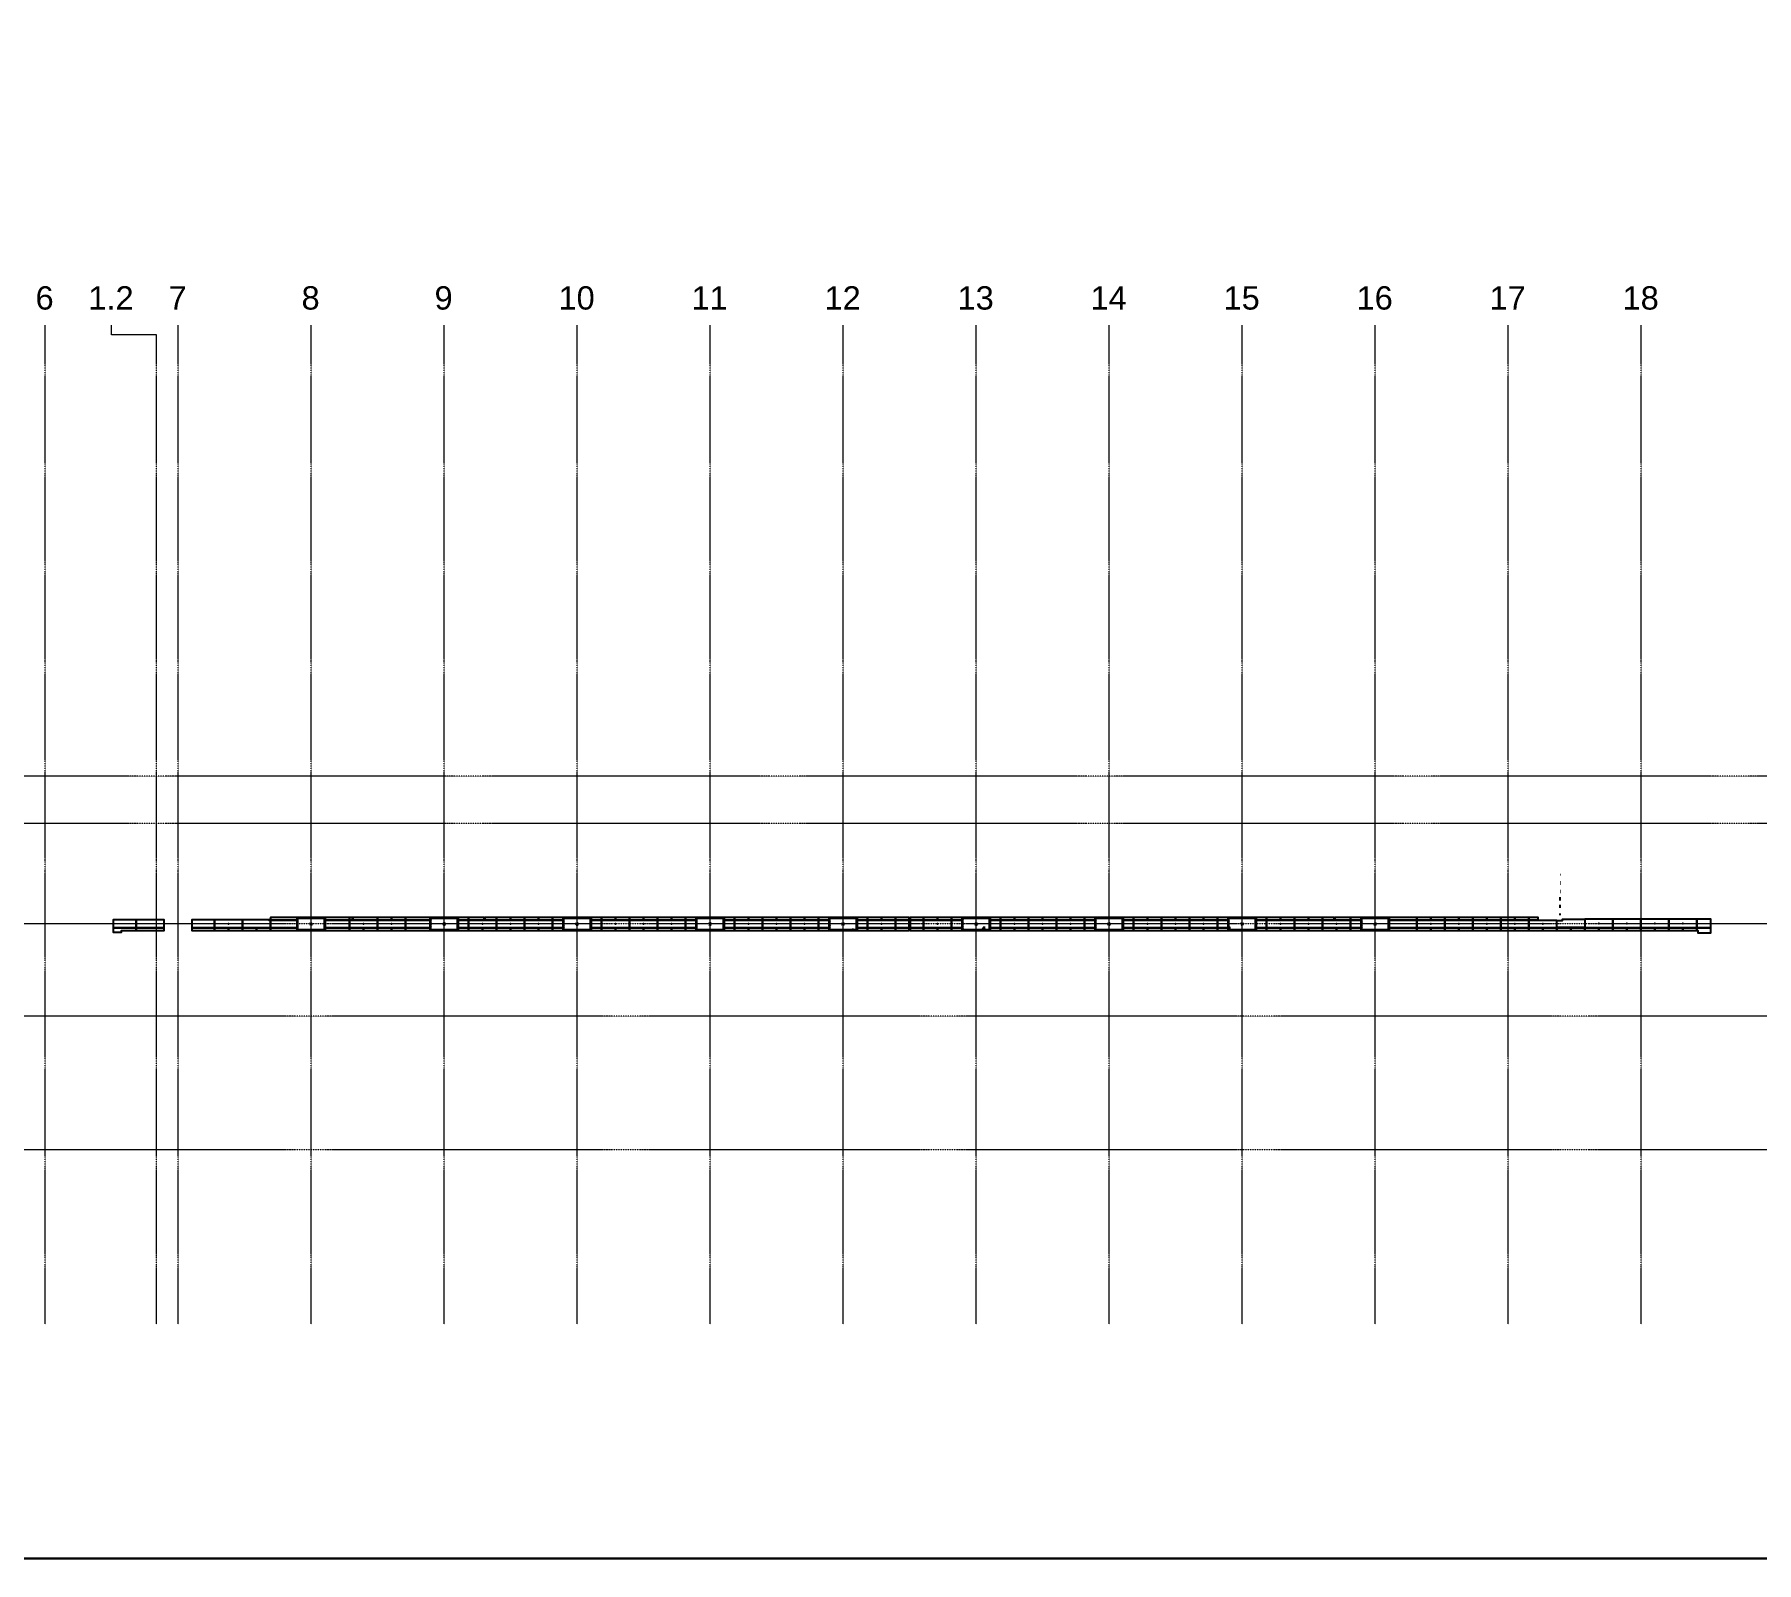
# Model space of a CAD drawing. Header units: millimetres. Extents: x -70132 to 394080, y -1879526 to 121974.
# Drawn here: x 52494 to 200096, y -1308031 to -1177026 of the extents above; entities that cross this region are included whole.
import ezdxf

# ---------------------------------------------------------------- set-up
doc = ezdxf.new("R2010")
doc.units = ezdxf.units.MM
doc.linetypes.add('DPA_Grid _ Level 100', pattern=[10, 5.5, -1.6, 1.3, -1.6])
for name, color, linetype in [('000 - CONCRETE_COL_HATCH_', 251, 'Continuous'), ('000 - CONCRETE_WALL_HATCH_', 251, 'Continuous'), ('000 - CONCRETE_WALL_MAIN_COLOR_1', 5, 'Continuous'), ('000 - CONCRETE_WALL_MAIN_COLOR_2', 1, 'Continuous'), ('009 - AHP_06_PANEL_MAIN_COLOR_1', 3, 'Continuous'), ('009 - AHP_06_PANEL_SYMBOL_', 251, 'Continuous')]:
    doc.layers.add(name, color=color, linetype=linetype)
for name, color, linetype, lineweight in [('A-CLNG-PATT', 2, 'Continuous', 9), ('A-GENM', 1, 'Continuous', 9), ('S-GRID', 251, 'Continuous', 9), ('S-GRID-IDEN', 3, 'Continuous', 50)]:
    doc.layers.add(name, color=color, linetype=linetype, lineweight=lineweight)
doc.styles.add('Arial', font='arial.ttf', dxfattribs={"height": 1500})
pattern_1 = [(37.5, (0, 0), (-0.314967, 9.63412), [0, -7.6, 0, -8.5, 0, -8.125]), (7.5, (0, 0), (8.84888, 14.11073), [0, -4.1, 0, -6.85, 0, -2.625]), (327.5, (-6.15, 0), (15.57071, 0.028295), [0, -2.5, 0, -9, 0, -11.75]), (317.5, (-6.15, 0), (15.03063, 4.38838), [0, -1.25, 0, -5.9, 0, -6.75])]

# ---------------------------------------------------------------- blocks, each defined once
blk = doc.blocks.new('W-1-PP19-AR-4180-01-A_20260105-094419_EX_DIM')
at = {"layer": 'S-GRID', "linetype": 'DPA_Grid _ Level 100'}
for p, q in [((-11400, -34321), (-11400, 51340)), ((-1845, -34321), (-1845, 50494)), ((0, -34321), (0, 51340)), ((11400, -34321), (11400, 51340)), ((22800, -34321), (22800, 51340)), ((34200, -34321), (34200, 51340)), ((45600, -34321), (45600, 51340)), ((57000, -34321), (57000, 51340)), ((68400, -34321), (68400, 51340)), ((79800, -34321), (79800, 51340)), ((91200, -34321), (91200, 51340)), ((102600, -34321), (102600, 51340)), ((114000, -34321), (114000, 51340)), ((125400, -34321), (125400, 51340)), ((245761, 12673), (-107402, 12673)), ((245761, 8615), (-110577, 8615)), ((244296, 0), (-110577, 0)), ((244296, -7900), (-110577, -7900)), ((244296, -19375), (-110577, -19375))]:
    blk.add_line(p, q, dxfattribs=at)
at = {"layer": 'S-GRID'}
for p, q in [((-5701, 50494), (-5701, 51340)), ((-1845, 50494), (-5701, 50494))]:
    blk.add_line(p, q, dxfattribs=at)
at = {"layer": 'S-GRID-IDEN', "lineweight": 9, "char_height": 2000, "attachment_point": 1, "style": 'Arial'}
for s, insert, width in [('6', (-12216, 54670), 1883.97), ('1.2', (-7690, 54670), 4729.96), ('7', (-816, 54670), 1883.97), ('8', (10584, 54670), 1883.97), ('9', (21984, 54670), 1883.97), ('10', (32606, 54670), 3767.93), ('11', (44006, 54670), 3767.93), ('12', (55406, 54670), 3767.93), ('13', (66806, 54670), 3767.93), ('14', (78206, 54670), 3767.93), ('15', (89606, 54670), 3767.93), ('16', (101006, 54670), 3767.93), ('17', (112406, 54670), 3767.93), ('18', (123806, 54670), 3767.93)]:
    blk.add_mtext(s, dxfattribs=dict(at, insert=insert, width=width))
blk = doc.blocks.new('*U1195')
at = {"layer": '000 - CONCRETE_COL_HATCH_'}
h = blk.add_hatch(dxfattribs=at)
h.set_pattern_fill('AR-CONC', color=256, scale=50)
h.paths.add_polyline_path([(-1125, 500), (1125, 500), (1125, -500), (-1125, -500)])
at = {"layer": '000 - CONCRETE_WALL_HATCH_'}
h = blk.add_hatch(dxfattribs=at)
h.set_pattern_fill('AR-SAND', color=256, scale=5)
h.set_pattern_definition(pattern_1)
h.paths.add_polyline_path([(-1165, 540), (-1175, 550), (-1175, -550), (-1165, -540)])
h = blk.add_hatch(dxfattribs=at)
h.set_pattern_fill('AR-SAND', color=256, scale=5)
h.set_pattern_definition(pattern_1)
h.paths.add_polyline_path([(1175, 550), (-1175, 550), (-1165, 540), (1165, 540)])
h = blk.add_hatch(dxfattribs=at)
h.set_pattern_fill('ANSI37', color=256, scale=15)
h.paths.add_polyline_path([(-1125, 500), (-1165, 540), (-1165, -540), (-1125, -500)])
h = blk.add_hatch(dxfattribs=at)
h.set_pattern_fill('ANSI37', color=256, scale=15)
h.paths.add_polyline_path([(-50, 50), (50, 50), (90, 90), (-90, 90)])
h = blk.add_hatch(dxfattribs=at)
h.set_pattern_fill('ANSI37', color=256, scale=15)
h.paths.add_polyline_path([(50, 50), (50, -50), (90, -90), (90, 90)])
h = blk.add_hatch(dxfattribs=at)
h.set_pattern_fill('AR-SAND', color=256, scale=5)
h.set_pattern_definition(pattern_1)
h.paths.add_polyline_path([(1175, 550), (1165, 540), (1165, -540), (1175, -550)])
h = blk.add_hatch(dxfattribs=at)
h.set_pattern_fill('AR-SAND', color=256, scale=5)
h.set_pattern_definition(pattern_1)
h.paths.add_polyline_path([(1165, -540), (-1165, -540), (-1175, -550), (1175, -550)])
h = blk.add_hatch(dxfattribs=at)
h.set_pattern_fill('ANSI37', color=256, scale=15)
h.paths.add_polyline_path([(50, -50), (-50, -50), (-90, -90), (90, -90)])
blk.add_point((0, 0))
at = {"layer": '000 - CONCRETE_WALL_MAIN_COLOR_1'}
blk.add_lwpolyline([(-1125, 500), (1125, 500), (1125, -500), (-1125, -500)], close=True, dxfattribs=at)
at = {"layer": '000 - CONCRETE_WALL_MAIN_COLOR_2'}
for points in [[(-1165, 540), (-1175, 550), (-1175, -550), (-1165, -540)], [(1175, 550), (-1175, 550), (-1165, 540), (1165, 540)], [(1165, 540), (-1165, 540), (-1125, 500), (1125, 500)], [(-1125, 500), (-1165, 540), (-1165, -540), (-1125, -500), (-1125, 500)], [(1165, 540), (1125, 500), (1125, -500), (1165, -540)], [(1175, 550), (1165, 540), (1165, -540), (1175, -550)], [(1165, -540), (-1165, -540), (-1175, -550), (1175, -550)], [(1125, -500), (-1125, -500), (-1165, -540), (1165, -540)]]:
    blk.add_lwpolyline(points, close=True, dxfattribs=at)
blk = doc.blocks.new('*U1210')
blk.add_point((0, 0))
at = {"layer": '009 - AHP_06_PANEL_MAIN_COLOR_1'}
blk.add_lwpolyline([(-1200, -100), (1200, -100), (1200, 100), (-1200, 100)], close=True, dxfattribs=at)
blk = doc.blocks.new('*U1211')
at = {"layer": '009 - AHP_06_PANEL_MAIN_COLOR_1'}
blk.add_lwpolyline([(0, -100), (905, -100), (905, 100), (0, 100)], close=True, dxfattribs=at)
at = {"layer": '009 - AHP_06_PANEL_SYMBOL_'}
blk.add_point((0, 0), dxfattribs=at)
blk = doc.blocks.new('*U1212')
at = {"layer": '009 - AHP_06_PANEL_MAIN_COLOR_1'}
blk.add_lwpolyline([(0, -100), (905, -100), (905, 100), (0, 100)], close=True, dxfattribs=at)
at = {"layer": '009 - AHP_06_PANEL_SYMBOL_'}
blk.add_point((0, 0), dxfattribs=at)
blk = doc.blocks.new('*U1213')
at = {"layer": '009 - AHP_06_PANEL_MAIN_COLOR_1'}
blk.add_lwpolyline([(0, -300), (905, -300), (905, 300), (0, 300)], close=True, dxfattribs=at)
at = {"layer": '009 - AHP_06_PANEL_SYMBOL_'}
blk.add_point((0, 0), dxfattribs=at)
blk = doc.blocks.new('*U1214')
blk.add_point((0, 0))
at = {"layer": '009 - AHP_06_PANEL_MAIN_COLOR_1'}
blk.add_lwpolyline([(-100, -1200), (100, -1200), (100, 1200), (-100, 1200)], close=True, dxfattribs=at)
blk = doc.blocks.new('*U1215')
at = {"layer": '009 - AHP_06_PANEL_MAIN_COLOR_1'}
blk.add_lwpolyline([(0, -300), (2105, -300), (2105, 300), (0, 300)], close=True, dxfattribs=at)
at = {"layer": '009 - AHP_06_PANEL_SYMBOL_'}
blk.add_point((0, 0), dxfattribs=at)
blk = doc.blocks.new('*U1216')
at = {"layer": '009 - AHP_06_PANEL_MAIN_COLOR_1'}
blk.add_lwpolyline([(0, -100), (2105, -100), (2105, 100), (0, 100)], close=True, dxfattribs=at)
at = {"layer": '009 - AHP_06_PANEL_SYMBOL_'}
blk.add_point((0, 0), dxfattribs=at)
blk = doc.blocks.new('*U1217')
at = {"layer": '009 - AHP_06_PANEL_MAIN_COLOR_1'}
blk.add_lwpolyline([(0, -300), (2105, -300), (2105, 300), (0, 300)], close=True, dxfattribs=at)
at = {"layer": '009 - AHP_06_PANEL_SYMBOL_'}
blk.add_point((0, 0), dxfattribs=at)
blk = doc.blocks.new('*U1218')
blk.add_point((0, 0))
at = {"layer": '009 - AHP_06_PANEL_MAIN_COLOR_1'}
blk.add_lwpolyline([(-1200, -300), (1200, -300), (1200, 300), (-1200, 300)], close=True, dxfattribs=at)
blk = doc.blocks.new('*U1219')
at = {"layer": '009 - AHP_06_PANEL_MAIN_COLOR_1'}
blk.add_lwpolyline([(0, -300), (905, -300), (905, 300), (0, 300)], close=True, dxfattribs=at)
at = {"layer": '009 - AHP_06_PANEL_SYMBOL_'}
blk.add_point((0, 0), dxfattribs=at)
blk = doc.blocks.new('*U1220')
blk.add_point((0, 0))
at = {"layer": '009 - AHP_06_PANEL_MAIN_COLOR_1'}
blk.add_lwpolyline([(-100, -1200), (100, -1200), (100, 1200), (-100, 1200)], close=True, dxfattribs=at)
blk = doc.blocks.new('*U1221')
at = {"layer": '009 - AHP_06_PANEL_MAIN_COLOR_1'}
blk.add_lwpolyline([(0, -100), (2272, -100), (2272, 100), (0, 100)], close=True, dxfattribs=at)
at = {"layer": '009 - AHP_06_PANEL_SYMBOL_'}
blk.add_point((0, 0), dxfattribs=at)
blk = doc.blocks.new('*U1222')
at = {"layer": '009 - AHP_06_PANEL_MAIN_COLOR_1'}
blk.add_lwpolyline([(0, -300), (2272, -300), (2272, 300), (0, 300)], close=True, dxfattribs=at)
at = {"layer": '009 - AHP_06_PANEL_SYMBOL_'}
blk.add_point((0, 0), dxfattribs=at)
blk = doc.blocks.new('*U1223')
at = {"layer": '009 - AHP_06_PANEL_MAIN_COLOR_1'}
blk.add_lwpolyline([(0, -100), (2272, -100), (2272, 100), (0, 100)], close=True, dxfattribs=at)
at = {"layer": '009 - AHP_06_PANEL_SYMBOL_'}
blk.add_point((0, 0), dxfattribs=at)
blk = doc.blocks.new('*U1224')
blk.add_point((0, 0))
at = {"layer": '009 - AHP_06_PANEL_MAIN_COLOR_1'}
blk.add_lwpolyline([(-1200, -325), (1200, -325), (1200, 325), (-1200, 325)], close=True, dxfattribs=at)
blk = doc.blocks.new('*U1225')
at = {"layer": '009 - AHP_06_PANEL_MAIN_COLOR_1'}
blk.add_lwpolyline([(0, -325), (1938, -325), (1938, 325), (0, 325)], close=True, dxfattribs=at)
at = {"layer": '009 - AHP_06_PANEL_SYMBOL_'}
blk.add_point((0, 0), dxfattribs=at)
blk = doc.blocks.new('*U1226')
at = {"layer": '009 - AHP_06_PANEL_MAIN_COLOR_1'}
blk.add_lwpolyline([(0, -100), (1938, -100), (1938, 100), (0, 100)], close=True, dxfattribs=at)
at = {"layer": '009 - AHP_06_PANEL_SYMBOL_'}
blk.add_point((0, 0), dxfattribs=at)
blk = doc.blocks.new('*U1227')
at = {"layer": '009 - AHP_06_PANEL_MAIN_COLOR_1'}
blk.add_lwpolyline([(0, -350), (1205, -350), (1205, 350), (0, 350)], close=True, dxfattribs=at)
at = {"layer": '009 - AHP_06_PANEL_SYMBOL_'}
blk.add_point((0, 0), dxfattribs=at)
blk = doc.blocks.new('*U1228')
blk.add_point((0, 0))
at = {"layer": '009 - AHP_06_PANEL_MAIN_COLOR_1'}
blk.add_lwpolyline([(-1200, -350), (1200, -350), (1200, 350), (-1200, 350)], close=True, dxfattribs=at)
blk = doc.blocks.new('*U1194')
at = {"layer": '009 - AHP_06_PANEL_MAIN_COLOR_1'}
blk.add_lwpolyline([(0, -200), (75, -200), (75, -408), (1205, -408), (1205, 0), (0, 0), (0, -200), (0, -200), (0, -200), (0, -200), (0, -200), (0, -200)], close=True, dxfattribs=at)
blk = doc.blocks.new('*U1230')
at = {"layer": '009 - AHP_06_PANEL_MAIN_COLOR_1'}
blk.add_lwpolyline([(0, -325), (1980, -325), (1980, 325), (0, 325)], close=True, dxfattribs=at)
at = {"layer": '009 - AHP_06_PANEL_SYMBOL_'}
blk.add_point((0, 0), dxfattribs=at)
blk = doc.blocks.new('*U1231')
at = {"layer": '009 - AHP_06_PANEL_MAIN_COLOR_1'}
blk.add_lwpolyline([(0, -100), (2380, -100), (2380, 100), (0, 100)], close=True, dxfattribs=at)
at = {"layer": '009 - AHP_06_PANEL_SYMBOL_'}
blk.add_point((0, 0), dxfattribs=at)
blk = doc.blocks.new('*U1232')
at = {"layer": '009 - AHP_06_PANEL_MAIN_COLOR_1'}
blk.add_lwpolyline([(0, -300), (2380, -300), (2380, 300), (0, 300)], close=True, dxfattribs=at)
at = {"layer": '009 - AHP_06_PANEL_SYMBOL_'}
blk.add_point((0, 0), dxfattribs=at)
blk = doc.blocks.new('*U1233')
at = {"layer": '009 - AHP_06_PANEL_MAIN_COLOR_1'}
blk.add_lwpolyline([(0, -100), (2400, -100), (2400, 100), (0, 100)], close=True, dxfattribs=at)
at = {"layer": '009 - AHP_06_PANEL_SYMBOL_'}
blk.add_point((0, 0), dxfattribs=at)
blk = doc.blocks.new('*U1234')
at = {"layer": '009 - AHP_06_PANEL_MAIN_COLOR_1'}
blk.add_lwpolyline([(0, -325), (2400, -325), (2400, 325), (0, 325)], close=True, dxfattribs=at)
at = {"layer": '009 - AHP_06_PANEL_SYMBOL_'}
blk.add_point((0, 0), dxfattribs=at)
blk = doc.blocks.new('*U1256')
at = {"layer": '009 - AHP_06_PANEL_MAIN_COLOR_1'}
blk.add_lwpolyline([(725, 0), (725, 148), (1980, 148), (1980, 348), (0, 348), (0, 0), (725, 0), (725, 0), (725, 0), (725, 0), (725, 0), (725, 0)], close=True, dxfattribs=at)
blk = doc.blocks.new('*U1236')
at = {"layer": '009 - AHP_06_PANEL_MAIN_COLOR_1'}
blk.add_lwpolyline([(0, -100), (2110, -100), (2110, 100), (0, 100)], close=True, dxfattribs=at)
at = {"layer": '009 - AHP_06_PANEL_SYMBOL_'}
blk.add_point((0, 0), dxfattribs=at)
blk = doc.blocks.new('*U1237')
at = {"layer": '009 - AHP_06_PANEL_MAIN_COLOR_1'}
blk.add_lwpolyline([(0, -100), (805, -100), (805, 100), (0, 100)], close=True, dxfattribs=at)
at = {"layer": '009 - AHP_06_PANEL_SYMBOL_'}
blk.add_point((0, 0), dxfattribs=at)
blk = doc.blocks.new('*U1238')
at = {"layer": '009 - AHP_06_PANEL_MAIN_COLOR_1'}
blk.add_lwpolyline([(0, -100), (1342, -100), (1342, 100), (0, 100)], close=True, dxfattribs=at)
at = {"layer": '009 - AHP_06_PANEL_SYMBOL_'}
blk.add_point((0, 0), dxfattribs=at)
blk = doc.blocks.new('*U1239')
at = {"layer": '009 - AHP_06_PANEL_MAIN_COLOR_1'}
blk.add_lwpolyline([(0, -100), (1002, -100), (1002, 100), (0, 100)], close=True, dxfattribs=at)
at = {"layer": '009 - AHP_06_PANEL_SYMBOL_'}
blk.add_point((0, 0), dxfattribs=at)
blk = doc.blocks.new('*U1240')
at = {"layer": '009 - AHP_06_PANEL_MAIN_COLOR_1'}
blk.add_lwpolyline([(0, -100), (240, -100), (240, 100), (0, 100)], close=True, dxfattribs=at)
at = {"layer": '009 - AHP_06_PANEL_SYMBOL_'}
blk.add_point((0, 0), dxfattribs=at)
blk = doc.blocks.new('*U1241')
at = {"layer": '009 - AHP_06_PANEL_MAIN_COLOR_1'}
blk.add_lwpolyline([(0, -100), (1002, -100), (1002, 100), (0, 100)], close=True, dxfattribs=at)
at = {"layer": '009 - AHP_06_PANEL_SYMBOL_'}
blk.add_point((0, 0), dxfattribs=at)
blk = doc.blocks.new('*U1242')
at = {"layer": '009 - AHP_06_PANEL_MAIN_COLOR_1'}
blk.add_lwpolyline([(0, -100), (1347, -100), (1347, 100), (0, 100)], close=True, dxfattribs=at)
at = {"layer": '009 - AHP_06_PANEL_SYMBOL_'}
blk.add_point((0, 0), dxfattribs=at)
blk = doc.blocks.new('*U1248')
at = {"layer": '009 - AHP_06_PANEL_MAIN_COLOR_1'}
blk.add_lwpolyline([(2400, 0), (2400, 600), (2282, 600), (2282, 650), (0, 650), (0, 0), (2400, 0), (2400, 0), (2400, 0), (2400, 0), (2400, 0), (2400, 0)], close=True, dxfattribs=at)
blk = doc.blocks.new('*U1244')
at = {"layer": '009 - AHP_06_PANEL_MAIN_COLOR_1'}
blk.add_lwpolyline([(0, -100), (1150, -100), (1150, 100), (0, 100)], close=True, dxfattribs=at)
at = {"layer": '009 - AHP_06_PANEL_SYMBOL_'}
blk.add_point((0, 0), dxfattribs=at)
blk = doc.blocks.new('*U1245')
at = {"layer": '009 - AHP_06_PANEL_MAIN_COLOR_1'}
blk.add_lwpolyline([(0, -100), (1150, -100), (1150, 100), (0, 100)], close=True, dxfattribs=at)
at = {"layer": '009 - AHP_06_PANEL_SYMBOL_'}
blk.add_point((0, 0), dxfattribs=at)
blk = doc.blocks.new('*U1246')
at = {"layer": '009 - AHP_06_PANEL_MAIN_COLOR_1'}
blk.add_lwpolyline([(0, -300), (1150, -300), (1150, 300), (0, 300)], close=True, dxfattribs=at)
at = {"layer": '009 - AHP_06_PANEL_SYMBOL_'}
blk.add_point((0, 0), dxfattribs=at)
blk = doc.blocks.new('*U1249')
at = {"layer": '009 - AHP_06_PANEL_MAIN_COLOR_1'}
blk.add_lwpolyline([(480, 0), (480, 100), (2400, 100), (2400, -600), (0, -600), (0, 0), (480, 0), (480, 0), (480, 0), (480, 0), (480, 0), (480, 0)], close=True, dxfattribs=at)
blk = doc.blocks.new('W-1-PP19-AR-4180-01-A_20260405-031418_C06_OVL')
at = {"layer": 'A-CLNG-PATT', "lineweight": 25}
h = blk.add_hatch(dxfattribs=at)
h.set_pattern_fill('FP_8', color=256, style=0, pattern_type=2)
h.set_pattern_definition([(180, (91894.3, 1726), (-5e-13, -4414), [3600, 0]), (0, (88294.3, 1126), (0, -4414), [3600, 0]), (90, (91894.3, 226), (3600, -2e-13), [4414, 0]), (90, (88294.3, 226), (3600, -2e-13), [4414, 0]), (180, (91894.3, 2358), (-5e-13, -4414), [3600, 0]), (0, (88294.3, 1876), (0, -4414), [3600, 0]), (180, (91894.3, 2508), (-5e-13, -4414), [3600, 0]), (0, (88294.3, 376), (0, -4414), [3600, 0]), (0, (88294.3, 976), (0, -4414), [3600, 0]), (180, (91894.3, 2990), (-5e-13, -4414), [3600, 0]), (180, (91894.3, 3140), (-5e-13, -4414), [3600, 0]), (180, (91894.3, 4490), (-5e-13, -4414), [3600, 0]), (0, (88294.3, 3890), (0, -4414), [3600, 0]), (0, (88294.3, 3740), (0, -4414), [3600, 0])])
h.paths.add_polyline_path([(95583, 750), (95730, 750), (95730, 2350), (95568, 2350), (95568, 750)])
h.paths.add_polyline_path([(95730, 2515), (95730, 4315), (95680, 4315), (95680, 2515)])
for name, p, rotation in [('*U1230', (-26395, 23), 180), ('*U1225', (-19667, 25), 180), ('*U1224', (-18467, 25), 180), ('*U1216', (-8100, 450), 180), ('*U1217', (-8100, 0), 180), ('*U1236', (-5700, 450), 180), ('*U1214', (-4500, 450), 90), ('*U1211', (2100, 450), 180), ('*U1219', (2100, 0), 180), ('*U1241', (4500, 450), 180), ('*U1211', (13500, 450), 180), ('*U1219', (13500, 0), 180), ('*U1211', (24900, 450), 180), ('*U1219', (24900, 0), 180), ('*U1211', (36300, 450), 180), ('*U1219', (36300, 0), 180), ('*U1244', (41100, 450), 180), ('*U1246', (41100, 0), 180), ('*U1211', (47700, 450), 180), ('*U1219', (47700, 0), 180), ('*U1211', (59100, 450), 180), ('*U1219', (59100, 0), 180), ('*U1211', (70500, 450), 180), ('*U1219', (70500, 0), 180), ('*U1238', (77700, 450), 180), ('*U1231', (83375, 450), 180), ('*U1232', (83375, 0), 180), ('*U1226', (-19667, -450), 180), ('*U1214', (-18467, -450), 90), ('*U1220', (-16067, -450), 90), ('*U1216', (-8100, -450), 180), ('*U1214', (-6900, -450), 90), ('*U1214', (-4500, -450), 90), ('*U1211', (2100, -450), 180), ('*U1211', (13500, -450), 180), ('*U1211', (24900, -450), 180), ('*U1211', (36300, -450), 180), ('*U1245', (41100, -450), 180), ('*U1211', (47700, -450), 180), ('*U1211', (59100, -450), 180), ('*U1211', (70500, -450), 180), ('*U1231', (83375, -450), 180)]:
    blk.add_blockref(name, p, dxfattribs=dict(rotation=rotation))
for name, p in [('*U1234', (-26395, 23)), ('*U1248', (-17267, -300)), ('*U1221', (-14867, 450)), ('*U1222', (-14867, 0)), ('*U1195', (-11400, 0)), ('*U1240', (-8100, 450)), ('*U1218', (-6900, 0)), ('*U1218', (-4500, 0)), ('*U1216', (-3300, 450)), ('*U1215', (-3300, 0)), ('*U1195', (0, 0)), ('*U1242', (2100, 450)), ('*U1218', (3300, 0)), ('*U1210', (5700, 450)), ('*U1218', (5700, 0)), ('*U1210', (8100, 450)), ('*U1218', (8100, 0)), ('*U1212', (9300, 450)), ('*U1213', (9300, 0)), ('*U1195', (11400, 0)), ('*U1210', (14700, 450)), ('*U1218', (14700, 0)), ('*U1210', (17100, 450)), ('*U1218', (17100, 0)), ('*U1210', (19500, 450)), ('*U1218', (19500, 0)), ('*U1212', (20700, 450)), ('*U1213', (20700, 0)), ('*U1195', (22800, 0)), ('*U1210', (26100, 450)), ('*U1218', (26100, 0)), ('*U1210', (28500, 450)), ('*U1218', (28500, 0)), ('*U1210', (30900, 450)), ('*U1218', (30900, 0)), ('*U1212', (32100, 450)), ('*U1213', (32100, 0)), ('*U1195', (34200, 0)), ('*U1210', (37500, 450)), ('*U1218', (37500, 0)), ('*U1244', (38700, 450)), ('*U1246', (38700, 0)), ('*U1210', (42300, 450)), ('*U1218', (42300, 0)), ('*U1212', (43500, 450)), ('*U1213', (43500, 0)), ('*U1195', (45600, 0)), ('*U1210', (48900, 450)), ('*U1218', (48900, 0)), ('*U1210', (51300, 450)), ('*U1218', (51300, 0)), ('*U1210', (53700, 450)), ('*U1218', (53700, 0)), ('*U1212', (54900, 450)), ('*U1213', (54900, 0)), ('*U1195', (57000, 0)), ('*U1210', (60300, 450)), ('*U1218', (60300, 0)), ('*U1210', (62700, 450)), ('*U1218', (62700, 0)), ('*U1210', (65100, 450)), ('*U1218', (65100, 0)), ('*U1212', (66300, 450)), ('*U1213', (66300, 0)), ('*U1195', (68400, 0)), ('*U1210', (71700, 450)), ('*U1218', (71700, 0)), ('*U1210', (74100, 450)), ('*U1218', (74100, 0)), ('*U1239', (75300, 450)), ('*U1218', (76500, 0)), ('*U1212', (77700, 450)), ('*U1213', (77700, 0)), ('*U1195', (79800, 0)), ('*U1210', (84575, 450)), ('*U1218', (84575, 0)), ('*U1210', (86975, 450)), ('*U1218', (86975, 0)), ('*U1210', (89375, 450)), ('*U1218', (89375, 0)), ('*U1210', (91775, 450)), ('*U1218', (91775, 0)), ('*U1237', (92975, 450)), ('*U1218', (94175, 0)), ('*U1249', (95375, 300)), ('*U1228', (98975, 50)), ('*U1228', (101375, 50)), ('*U1228', (103775, 50)), ('*U1228', (106175, 50)), ('*U1227', (107375, 50)), ('*U1256', (-28375, -698)), ('*U1233', (-26395, -450)), ('*U1223', (-14867, -450)), ('*U1216', (-3300, -450)), ('*U1210', (3300, -450)), ('*U1210', (5700, -450)), ('*U1210', (8100, -450)), ('*U1212', (9300, -450)), ('*U1210', (14700, -450)), ('*U1210', (17100, -450)), ('*U1210', (19500, -450)), ('*U1212', (20700, -450)), ('*U1210', (26100, -450)), ('*U1210', (28500, -450)), ('*U1210', (30900, -450)), ('*U1212', (32100, -450)), ('*U1210', (37500, -450)), ('*U1245', (38700, -450)), ('*U1210', (42300, -450)), ('*U1212', (43500, -450)), ('*U1210', (48900, -450)), ('*U1210', (51300, -450)), ('*U1210', (53700, -450)), ('*U1212', (54900, -450)), ('*U1210', (60300, -450)), ('*U1210', (62700, -450)), ('*U1210', (65100, -450)), ('*U1212', (66300, -450)), ('*U1210', (71700, -450)), ('*U1210', (74100, -450)), ('*U1210', (76500, -450)), ('*U1212', (77700, -450)), ('*U1210', (84575, -450)), ('*U1210', (86975, -450)), ('*U1210', (89375, -450)), ('*U1210', (91775, -450)), ('*U1210', (94175, -450)), ('*U1210', (96575, -450)), ('*U1210', (98975, -450)), ('*U1210', (101375, -450)), ('*U1210', (103775, -450)), ('*U1210', (106175, -450)), ('*U1194', (107375, -350))]:
    blk.add_blockref(name, p)

msp = doc.modelspace()

# ---------------------------------------------------------------- linework, layer by layer
for points in [[(-66720.1, -1307668.6), (356364.1, -1307668.6), (356364.1, -1164704.4), (-66720.1, -1164704.4)], [(-66720.1, -1450632.9), (356364.1, -1450632.9), (356364.1, -1307668.6), (-66720.1, -1307668.6)]]:
    msp.add_lwpolyline(points, close=True)

# ---------------------------------------------------------------- block references
msp.add_blockref('W-1-PP19-AR-4180-01-A_20260405-031418_C06_OVL', (87602.6, -1253284.2))
at = {"layer": 'A-GENM'}
msp.add_blockref('W-1-PP19-AR-4180-01-A_20260105-094419_EX_DIM', (64802.6, -1253284.2), dxfattribs=at)

doc.saveas('drawing.dxf')
